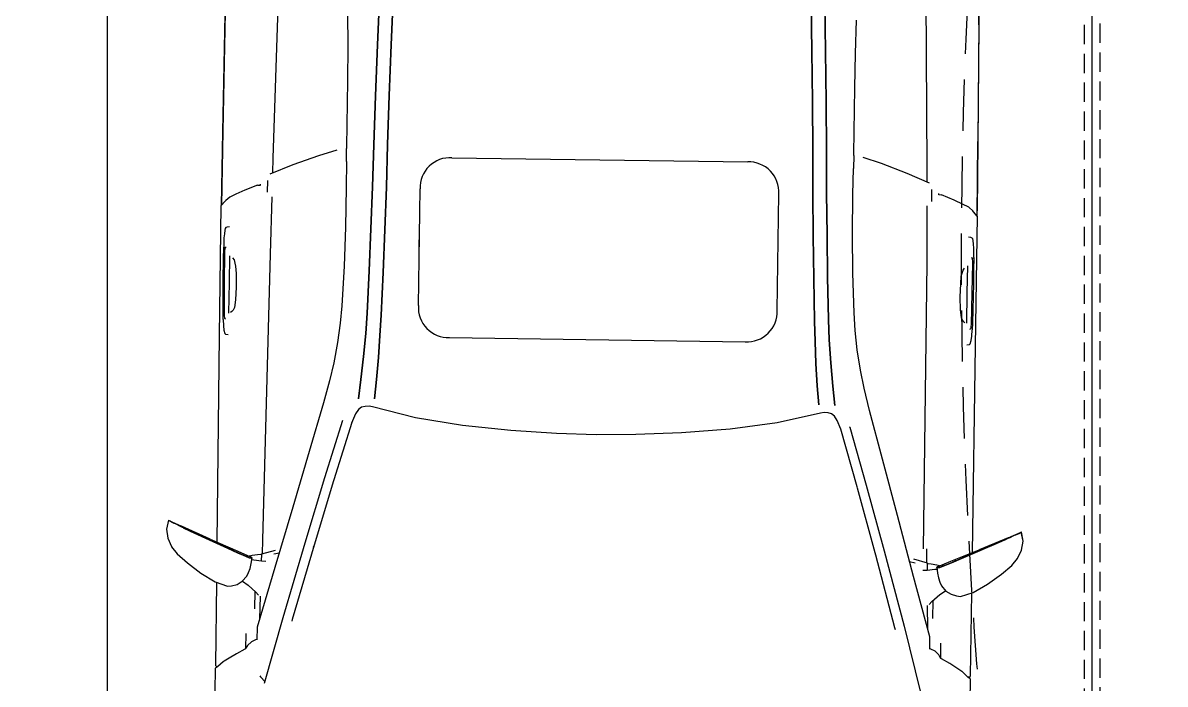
# Model space of a CAD drawing. Header units: inches. Extents: x 7915 to 10666, y -851 to 1175.
# Drawn here: x 8220.7 to 8332.1, y 213.2 to 277.7 of the extents above; entities that cross this region are included whole.
import ezdxf

# ---------------------------------------------------------------- set-up
doc = ezdxf.new("R2010")
doc.units = ezdxf.units.IN
doc.header["$LTSCALE"] = 10
doc.header["$MEASUREMENT"] = 0
for name, pattern in [('Amconstr', [9999, 9999, 0]), ('DASHED', [0.75, 0.5, -0.25]), ('HIDDEN2', [0.1875, 0.125, -0.0625])]:
    doc.linetypes.add(name, pattern=pattern)
for name, color, linetype in [('CAR1', 250, 'Continuous'), ('dim', 1, 'Continuous'), ('PARK LINE', 2, 'Continuous'), ('SHADE I SEC BEAM', 11, 'HIDDEN2'), ('TEFLONE', 41, 'Continuous')]:
    doc.layers.add(name, color=color, linetype=linetype)

# ---------------------------------------------------------------- blocks, each defined once
blk = doc.blocks.new('*U249')
at = {"layer": 'PARK LINE', "linetype": 'Amconstr', "lineweight": 25}
blk.add_line((-17.45, 4.43), (-203.54, 51.71), dxfattribs=at)
blk = doc.blocks.new('*U250')
at = {"layer": 'PARK LINE', "color": 0, "linetype": 'ByBlock', "lineweight": -2}
for p in [(-23.64, -93.04), (-47.27, -186.09)]:
    blk.add_blockref('*U249', p, dxfattribs=at)
blk = doc.blocks.new('*U251')
at = {"layer": 'SHADE I SEC BEAM', "ltscale": 1.5}
blk.add_lwpolyline([(-0.75, 124.75), (0.75, 124.75), (0.75, -124.75), (-0.75, -124.75)], close=True, dxfattribs=at)
blk = doc.blocks.new('*U252')
at = {"layer": 'dim', "color": 0, "linetype": 'ByBlock', "lineweight": -2}
blk.add_blockref('*U251', (192, 252.5), dxfattribs=at)
blk = doc.blocks.new('*U255')
at = {"layer": 'TEFLONE', "linetype": 'DASHED'}
blk.add_lwpolyline([(-89.63, 108, 0.1117), (-89.63, -120), (102.37, -120, -0.1117), (102.37, 108), (102.37, 118.5), (-89.63, 118.5)], format="xyb", close=True, dxfattribs=at)
blk = doc.blocks.new('*U256')
at = {"layer": 'TEFLONE', "color": 0, "linetype": 'ByBlock', "lineweight": -2}
for p in [(0, 0), (192, 0)]:
    blk.add_blockref('*U255', p, dxfattribs=at)
blk = doc.blocks.new('A$C6e495745')
at = {"layer": 'CAR1'}
for p, q in [((72.29, 82.45), (71.42, 81.44)), ((72.96, 83), (72.29, 82.45)), ((72.98, 83.01), (72.96, 83)), ((73.79, 83.39), (72.98, 83.01)), ((74.67, 83.52), (73.79, 83.39)), ((75.54, 83.33), (74.67, 83.52)), ((75.54, 83.34), (74.95, 83.46)), ((74.97, 82.21), (75.13, 82.52)), ((75.53, 83.3), (74.98, 82.06)), ((75.13, 82.52), (75.26, 82.81)), ((75.45, 83.18), (75.26, 82.81)), ((75.26, 82.81), (75.37, 83.04)), ((75.26, 82.81), (75.26, 82.81)), ((75.37, 83.04), (75.45, 83.18)), ((75.45, 83.18), (75.5, 83.25)), ((75.5, 83.25), (75.53, 83.3)), ((75.53, 83.3), (75.54, 83.33)), ((75.54, 83.33), (75.54, 83.34)), ((71.42, 81.44), (70.42, 80.11)), ((73.76, 79.24), (74.98, 82.06)), ((74.18, 80.44), (74.6, 81.41)), ((74.82, 81.89), (74.52, 81.2)), ((74.6, 81.41), (74.69, 81.6)), ((74.69, 81.6), (74.79, 81.81)), ((74.79, 81.81), (74.89, 82.03)), ((74.89, 82.03), (74.97, 82.21)), ((74.97, 82.21), (74.97, 82.21)), ((73.64, 79.22), (74.18, 80.44)), ((74.52, 81.2), (73.7, 79.36)), ((70.42, 80.11), (69.59, 78.71)), ((73.76, 79.24), (72.61, 76.52)), ((73.7, 79.36), (72.9, 77.53)), ((73.11, 78.02), (73.64, 79.22)), ((58.92, 78.54), (61.19, 78.56)), ((61.35, 78.32), (61.19, 78.56)), ((61.41, 78.53), (61.32, 78.44)), ((61.32, 78.43), (61.32, 78.44)), ((61.32, 78.36), (61.32, 78.43)), ((61.32, 78.43), (61.32, 78.43)), ((61.82, 77.81), (61.35, 78.32)), ((61.41, 78.53), (61.47, 78.53)), ((61.47, 78.53), (69.53, 78.55)), ((69.59, 78.71), (69.2, 77.51)), ((72.7, 77.1), (73.11, 78.02)), ((73.47, 78.56), (93.59, 78.6)), ((93.59, 78.6), (106.28, 78.62)), ((93.7, 77.78), (93.74, 78)), ((93.83, 78.11), (93.74, 78)), ((94.14, 78.19), (93.83, 78.11)), ((94.56, 78.24), (94.14, 78.19)), ((95.18, 78.27), (94.56, 78.24)), ((95.18, 78.27), (95.86, 78.29)), ((95.28, 78.12), (95.26, 78.04)), ((95.28, 78.12), (95.33, 78.15)), ((95.38, 78.16), (95.33, 78.15)), ((95.52, 78.18), (95.38, 78.16)), ((95.72, 78.19), (95.52, 78.18)), ((98.79, 78.22), (95.72, 78.19)), ((95.86, 78.29), (97.14, 78.31)), ((97.14, 78.31), (98.44, 78.32)), ((98.44, 78.32), (99.69, 78.33)), ((101.69, 78.24), (98.79, 78.22)), ((99.69, 78.33), (100.37, 78.33)), ((100.37, 78.33), (101.02, 78.33)), ((101.02, 78.33), (102.24, 78.32)), ((101.9, 78.24), (101.69, 78.24)), ((102.08, 78.22), (101.9, 78.24)), ((102.17, 78.19), (102.08, 78.22)), ((102.1, 78.21), (102.14, 78.21)), ((102.14, 78.21), (102.22, 78.18)), ((102.22, 78.18), (102.17, 78.19)), ((102.22, 78.18), (102.24, 78.08)), ((103.14, 78.31), (102.24, 78.32)), ((103.55, 78.28), (103.14, 78.31)), ((103.9, 78.25), (103.55, 78.28)), ((104.06, 78.2), (103.9, 78.25)), ((104.14, 78.14), (104.06, 78.2)), ((104.19, 78), (104.14, 78.14)), ((104.21, 77.78), (104.19, 78)), ((106.71, 78.25), (106.28, 78.62)), ((106.3, 78.61), (113.47, 78.57)), ((106.31, 78.6), (106.32, 78.61)), ((113.54, 78.57), (106.32, 78.61)), ((106.32, 78.61), (106.32, 78.61)), ((106.8, 78.18), (106.71, 78.25)), ((107.11, 77.8), (106.8, 78.18)), ((113.47, 78.57), (124.92, 78.51)), ((125.13, 78.5), (113.54, 78.57)), ((61.84, 77.78), (61.82, 77.81)), ((61.88, 77.72), (61.84, 77.78)), ((62.19, 77.25), (61.88, 77.72)), ((62.63, 76.54), (62.19, 77.25)), ((69.2, 77.51), (69.23, 77.09)), ((69.23, 77.09), (69.39, 76.57)), ((72.9, 77.53), (72.47, 76.57)), ((72.56, 76.77), (72.6, 76.86)), ((72.6, 76.86), (72.64, 76.95)), ((72.64, 76.95), (72.67, 77.03)), ((72.67, 77.03), (72.7, 77.1)), ((95.82, 77.72), (98.8, 77.71)), ((95.97, 77.45), (95.87, 77.56)), ((96.11, 77.31), (95.97, 77.45)), ((96.36, 77.2), (96.11, 77.31)), ((97.12, 77.11), (96.36, 77.2)), ((98.36, 77.06), (97.12, 77.11)), ((99.69, 77.08), (98.36, 77.06)), ((98.8, 77.71), (101.41, 77.72)), ((100.4, 77.14), (99.69, 77.08)), ((100.7, 77.22), (100.4, 77.14)), ((101.01, 77.3), (100.7, 77.22)), ((101.2, 77.44), (101.01, 77.3)), ((107.13, 77.78), (107.11, 77.8)), ((107.16, 77.72), (107.13, 77.78)), ((107.4, 77.21), (107.16, 77.72)), ((107.82, 76.34), (107.4, 77.21)), ((63.09, 75.71), (62.63, 76.54)), ((69.72, 76.04), (69.34, 75.49)), ((69.39, 76.57), (69.7, 76.06)), ((69.7, 76.06), (70.19, 75.63)), ((72.23, 76), (72, 75.43)), ((72.61, 76.52), (72.09, 75.28)), ((72.11, 75.69), (72.23, 76)), ((72.47, 76.57), (72.23, 76)), ((72.23, 76), (72.36, 76.3)), ((72.36, 76.3), (72.49, 76.61)), ((72.36, 76.3), (72.47, 76.57)), ((72.47, 76.57), (72.49, 76.61)), ((72.49, 76.61), (72.51, 76.66)), ((72.51, 76.66), (72.53, 76.72)), ((72.53, 76.72), (72.56, 76.77)), ((108.32, 75.1), (107.82, 76.34)), ((63.12, 75.67), (63.09, 75.71)), ((64.6, 75.65), (63.12, 75.67)), ((63.15, 75.64), (63.12, 75.67)), ((63.46, 75.47), (63.15, 75.64)), ((63.82, 75.09), (63.46, 75.47)), ((64, 74.68), (63.82, 75.09)), ((64.03, 74.52), (64, 74.68)), ((68.75, 74.82), (67.03, 74.82)), ((68.65, 74.71), (68.36, 74.46)), ((69.34, 75.49), (68.65, 74.71)), ((70.19, 75.63), (70.55, 75.45)), ((70.55, 75.45), (70.96, 75.32)), ((70.96, 75.32), (71.44, 75.21)), ((71.44, 75.21), (71.98, 75.14)), ((71.69, 74.21), (71.77, 74.95)), ((71.77, 74.95), (71.79, 75.17)), ((72, 75.43), (71.96, 75.23)), ((71.96, 75.23), (71.97, 75.33)), ((71.96, 75.16), (71.96, 75.23)), ((71.96, 75.23), (71.98, 75.14)), ((71.98, 75.14), (71.96, 75.16)), ((71.97, 75.33), (72, 75.43)), ((71.98, 75.14), (72.04, 75.18)), ((72.01, 75.15), (71.98, 75.14)), ((72, 75.43), (72.11, 75.69)), ((72.04, 75.18), (72.01, 75.15)), ((72.04, 75.18), (72.09, 75.28)), ((72.07, 75.22), (72.04, 75.18)), ((72.09, 75.28), (72.07, 75.22)), ((72.21, 75.14), (72.14, 75.41)), ((72.29, 74.6), (72.21, 75.14)), ((108.32, 75.1), (108.32, 74.83)), ((108.4, 74.85), (108.32, 74.85)), ((108.42, 74.85), (108.4, 74.85)), ((59.79, 73.74), (66.22, 72.02)), ((60.4, 74.16), (59.94, 73.7)), ((60.51, 74.21), (60.4, 74.16)), ((65.23, 74.56), (64.02, 74.57)), ((71.08, 72.89), (65.23, 74.56)), ((68.27, 74.3), (66.02, 74.34)), ((71.67, 73.8), (71.69, 74.21)), ((72.38, 74.23), (71.69, 74.24)), ((72.33, 74.29), (72.29, 74.6)), ((72.33, 74.23), (72.33, 74.29)), ((72.74, 72.91), (72.38, 74.23)), ((73.77, 74.14), (72.4, 74.16)), ((101.62, 73.79), (73.77, 74.14)), ((107.2, 73.71), (101.62, 73.79)), ((108.8, 74.15), (107.64, 74.17)), ((110.35, 71.7), (109.42, 73.92)), ((110.97, 73.65), (109.53, 73.67)), ((134.68, 73.18), (110.97, 73.65)), ((76.98, 71.23), (71.08, 72.89)), ((72.42, 73.03), (72.42, 73.02)), ((72.42, 73.02), (72.53, 72.48)), ((66.22, 72.02), (73.52, 69.99)), ((111.27, 69.22), (110.35, 71.7)), ((66.04, 71.15), (65.89, 71.19)), ((73.32, 69.11), (66.04, 71.15)), ((82.45, 69.7), (76.98, 71.23)), ((73.32, 69.11), (73.1, 69.18)), ((79.6, 67.3), (73.32, 69.11)), ((73.52, 69.99), (79.92, 68.14)), ((87.19, 68.37), (82.45, 69.7)), ((111.83, 67.42), (111.27, 69.22)), ((79.92, 68.14), (85.55, 66.47)), ((89.35, 67.82), (87.19, 68.37)), ((79.72, 67.26), (79.6, 67.3)), ((85.33, 65.61), (79.72, 67.26)), ((91.12, 67.43), (89.35, 67.82)), ((93.1, 67.1), (91.12, 67.43)), ((94.97, 66.87), (93.1, 67.1)), ((96.69, 66.72), (94.97, 66.87)), ((100.54, 66.55), (96.69, 66.72)), ((104.34, 66.48), (100.54, 66.55)), ((108.21, 66.47), (104.34, 66.48)), ((110.76, 66.48), (108.21, 66.47)), ((110.76, 66.48), (112.02, 66.49)), ((110.76, 66.48), (110.76, 66.48)), ((112.19, 66.49), (112.02, 66.49)), ((118.62, 66.49), (112.19, 66.49)), ((121.98, 66.51), (118.62, 66.49)), ((125.2, 66.58), (121.98, 66.51)), ((86.18, 65.24), (85.25, 65.64)), ((86.58, 64.96), (86.18, 65.24)), ((86.83, 64.66), (86.58, 64.96)), ((86.91, 64.33), (86.83, 64.66)), ((89.52, 64.77), (87.63, 64.98)), ((87.63, 64.98), (89.52, 64.77)), ((91.77, 64.54), (89.52, 64.77)), ((89.52, 64.77), (91.77, 64.54)), ((85.87, 59.38), (86.88, 63.6)), ((86.88, 63.6), (86.93, 63.94)), ((86.93, 63.94), (86.91, 64.33)), ((94.02, 64.36), (91.77, 64.54)), ((91.77, 64.54), (94.02, 64.36)), ((96, 64.25), (94.02, 64.36)), ((94.02, 64.36), (96, 64.25)), ((100.14, 64.11), (96, 64.25)), ((96, 64.25), (100.14, 64.11)), ((104.23, 64), (100.14, 64.11)), ((100.14, 64.11), (104.23, 64)), ((108.3, 63.9), (104.23, 64)), ((104.23, 64), (108.3, 63.9)), ((112.41, 63.83), (108.3, 63.9)), ((108.3, 63.9), (112.41, 63.83)), ((117.2, 63.74), (112.41, 63.83)), ((112.41, 63.83), (117.2, 63.74)), ((122.16, 63.61), (117.2, 63.74)), ((117.2, 63.74), (122.16, 63.61)), ((126.69, 63.47), (122.16, 63.61)), ((122.16, 63.61), (126.69, 63.47)), ((87.67, 63.42), (89.53, 63.24)), ((89.53, 63.24), (87.67, 63.42)), ((89.53, 63.24), (91.69, 63.08)), ((91.69, 63.08), (89.53, 63.24)), ((91.69, 63.08), (93.85, 62.97)), ((93.85, 62.97), (91.69, 63.08)), ((93.85, 62.97), (95.81, 62.89)), ((95.81, 62.89), (93.85, 62.97)), ((95.81, 62.89), (99.99, 62.75)), ((99.99, 62.75), (95.81, 62.89)), ((99.99, 62.75), (104.15, 62.64)), ((104.15, 62.64), (99.99, 62.75)), ((104.15, 62.64), (108.3, 62.55)), ((108.3, 62.55), (104.15, 62.64)), ((108.3, 62.55), (112.45, 62.48)), ((112.45, 62.48), (108.3, 62.55)), ((112.45, 62.48), (117.23, 62.39)), ((112.45, 62.48), (112.45, 62.48)), ((117.23, 62.39), (112.45, 62.48)), ((117.23, 62.39), (122.17, 62.26)), ((122.17, 62.26), (117.23, 62.39)), ((122.17, 62.26), (126.69, 62.13)), ((126.69, 62.13), (122.17, 62.26)), ((85.19, 54.81), (85.87, 59.38)), ((96.8, 59.26), (108.18, 59.26)), ((102.49, 59.26), (105.5, 59.26)), ((93.73, 56.19), (93.73, 27.36)), ((111.25, 56.19), (111.25, 27.36)), ((84.76, 50.09), (85.19, 54.81)), ((84.53, 45.62), (84.76, 50.09)), ((84.45, 41.76), (84.53, 45.62)), ((84.53, 37.9), (84.45, 41.76)), ((84.76, 33.43), (84.53, 37.9)), ((85.19, 28.71), (84.76, 33.43)), ((85.87, 24.14), (85.19, 28.71)), ((86.88, 19.92), (85.87, 24.14)), ((96.8, 24.29), (108.18, 24.29)), ((122.17, 21.26), (117.23, 21.13)), ((117.23, 21.13), (122.17, 21.26)), ((126.69, 21.39), (122.17, 21.26)), ((122.17, 21.26), (126.69, 21.39)), ((89.53, 20.28), (87.67, 20.1)), ((87.67, 20.1), (89.53, 20.28)), ((91.69, 20.43), (89.53, 20.28)), ((89.53, 20.28), (91.69, 20.43)), ((93.85, 20.55), (91.69, 20.43)), ((91.69, 20.43), (93.85, 20.55)), ((95.81, 20.63), (93.85, 20.55)), ((93.85, 20.55), (95.81, 20.63)), ((99.99, 20.76), (95.81, 20.63)), ((95.81, 20.63), (99.99, 20.76)), ((104.15, 20.88), (99.99, 20.76)), ((99.99, 20.76), (104.15, 20.88)), ((108.3, 20.97), (104.15, 20.88)), ((104.15, 20.88), (108.3, 20.97)), ((112.45, 21.04), (108.3, 20.97)), ((108.3, 20.97), (112.45, 21.04)), ((117.23, 21.13), (112.45, 21.04)), ((112.45, 21.04), (117.23, 21.13)), ((86.83, 18.86), (86.91, 19.19)), ((86.93, 19.58), (86.88, 19.92)), ((86.91, 19.19), (86.93, 19.58)), ((89.52, 18.75), (91.77, 18.97)), ((91.77, 18.97), (89.52, 18.75)), ((91.77, 18.97), (94.02, 19.16)), ((94.02, 19.16), (91.77, 18.97)), ((94.02, 19.16), (96, 19.27)), ((96, 19.27), (94.02, 19.16)), ((96, 19.27), (100.14, 19.41)), ((100.14, 19.41), (96, 19.27)), ((100.14, 19.41), (104.23, 19.52)), ((104.23, 19.52), (100.14, 19.41)), ((104.23, 19.52), (108.3, 19.62)), ((108.3, 19.62), (104.23, 19.52)), ((108.3, 19.62), (112.41, 19.69)), ((112.41, 19.69), (108.3, 19.62)), ((112.41, 19.69), (117.2, 19.78)), ((117.2, 19.78), (112.41, 19.69)), ((117.2, 19.78), (122.16, 19.91)), ((122.16, 19.91), (117.2, 19.78)), ((122.16, 19.91), (126.69, 20.05)), ((126.69, 20.05), (122.16, 19.91)), ((79.72, 16.25), (85.33, 17.91)), ((85.33, 17.91), (86.18, 18.28)), ((86.18, 18.28), (86.58, 18.56)), ((86.58, 18.56), (86.83, 18.86)), ((87.63, 18.54), (89.52, 18.75)), ((89.52, 18.75), (87.63, 18.54)), ((85.55, 17.05), (79.92, 15.38)), ((85.55, 17.05), (85.57, 17.05)), ((94.97, 16.65), (96.69, 16.79)), ((96.69, 16.79), (100.54, 16.97)), ((100.54, 16.97), (104.34, 17.04)), ((104.34, 17.04), (108.21, 17.05)), ((108.21, 17.05), (110.76, 17.04)), ((110.76, 17.04), (110.76, 17.04)), ((112.02, 17.03), (110.76, 17.04)), ((112.02, 17.03), (112.19, 17.03)), ((112.19, 17.03), (118.62, 17.03)), ((118.62, 17.03), (121.98, 17.01)), ((121.98, 17.01), (125.2, 16.94)), ((73.32, 14.41), (79.6, 16.22)), ((79.6, 16.22), (79.72, 16.25)), ((87.19, 15.15), (89.35, 15.7)), ((89.35, 15.7), (91.12, 16.09)), ((91.12, 16.09), (93.1, 16.42)), ((93.1, 16.42), (94.97, 16.65)), ((111.27, 14.3), (111.83, 16.1)), ((79.92, 15.38), (73.52, 13.53)), ((82.45, 13.82), (87.19, 15.15)), ((66.04, 12.37), (73.1, 14.34)), ((73.52, 13.53), (66.22, 11.49)), ((73.1, 14.34), (73.32, 14.41)), ((76.98, 12.29), (82.45, 13.82)), ((110.35, 11.81), (111.27, 14.3)), ((65.86, 12.32), (66.04, 12.37)), ((71.08, 10.63), (76.98, 12.29)), ((66.22, 11.49), (59.79, 9.78)), ((109.42, 9.6), (110.35, 11.81)), ((65.23, 8.95), (71.08, 10.63)), ((72.38, 9.29), (72.75, 10.63)), ((72.53, 11.04), (72.42, 10.5)), ((72.42, 10.5), (72.42, 10.49)), ((110.97, 9.87), (134.68, 10.34)), ((64, 8.84), (64.03, 9)), ((64.02, 8.95), (65.23, 8.95)), ((66.02, 9.18), (68.27, 9.22)), ((68.36, 9.06), (68.65, 8.81)), ((71.69, 9.31), (71.67, 9.72)), ((71.77, 8.57), (71.69, 9.31)), ((71.69, 9.28), (72.38, 9.29)), ((72.21, 8.38), (72.29, 8.92)), ((72.29, 8.92), (72.33, 9.23)), ((72.33, 9.23), (72.33, 9.29)), ((72.4, 9.36), (73.77, 9.38)), ((73.77, 9.7), (101.62, 9.73)), ((101.62, 9.73), (107.2, 9.81)), ((107.64, 9.35), (108.8, 9.37)), ((109.53, 9.84), (110.97, 9.87)), ((62.63, 6.98), (63.09, 7.8)), ((63.09, 7.8), (63.12, 7.85)), ((63.12, 7.85), (63.15, 7.88)), ((63.12, 7.85), (64.6, 7.87)), ((63.15, 7.88), (63.46, 8.05)), ((63.46, 8.05), (63.82, 8.43)), ((63.82, 8.43), (64, 8.84)), ((67.02, 8.7), (68.75, 8.7)), ((68.65, 8.81), (69.34, 8.03)), ((69.34, 8.03), (69.72, 7.48)), ((70.19, 7.89), (69.7, 7.46)), ((70.55, 8.07), (70.19, 7.89)), ((70.96, 8.2), (70.55, 8.07)), ((71.44, 8.3), (70.96, 8.2)), ((71.98, 8.38), (71.44, 8.3)), ((71.79, 8.35), (71.77, 8.57)), ((71.96, 8.35), (71.98, 8.38)), ((71.98, 8.38), (71.96, 8.29)), ((71.96, 8.29), (71.96, 8.35)), ((71.97, 8.19), (71.96, 8.29)), ((71.96, 8.29), (72, 8.09)), ((72, 8.09), (71.97, 8.19)), ((71.98, 8.38), (72.01, 8.36)), ((72.04, 8.34), (71.98, 8.38)), ((72.11, 7.83), (72, 8.09)), ((72, 8.09), (72.23, 7.52)), ((72.01, 8.36), (72.04, 8.34)), ((72.04, 8.34), (72.07, 8.29)), ((72.09, 8.24), (72.04, 8.34)), ((72.07, 8.29), (72.09, 8.24)), ((72.09, 8.24), (72.61, 7)), ((72.23, 7.52), (72.11, 7.83)), ((72.14, 8.11), (72.21, 8.38)), ((107.82, 7.18), (108.32, 8.42)), ((108.32, 8.69), (108.32, 8.42)), ((108.32, 8.67), (108.4, 8.67)), ((108.4, 8.67), (108.42, 8.67)), ((62.19, 6.27), (62.63, 6.98)), ((69.39, 6.94), (69.23, 6.43)), ((69.7, 7.46), (69.39, 6.94)), ((72.36, 7.21), (72.23, 7.52)), ((72.23, 7.52), (72.47, 6.95)), ((72.49, 6.9), (72.36, 7.21)), ((72.47, 6.95), (72.36, 7.21)), ((72.49, 6.9), (72.47, 6.95)), ((72.47, 6.95), (72.9, 5.99)), ((72.51, 6.85), (72.49, 6.9)), ((72.53, 6.8), (72.51, 6.85)), ((72.56, 6.75), (72.53, 6.8)), ((72.6, 6.66), (72.56, 6.75)), ((72.61, 7), (73.76, 4.28)), ((107.4, 6.3), (107.82, 7.18)), ((61.35, 5.2), (61.82, 5.71)), ((61.82, 5.71), (61.84, 5.74)), ((61.84, 5.74), (61.88, 5.8)), ((61.88, 5.8), (62.19, 6.27)), ((69.23, 6.43), (69.2, 6.01)), ((69.2, 6.01), (69.59, 4.81)), ((72.64, 6.57), (72.6, 6.66)), ((72.67, 6.49), (72.64, 6.57)), ((72.7, 6.42), (72.67, 6.49)), ((73.11, 5.5), (72.7, 6.42)), ((72.9, 5.99), (73.7, 4.16)), ((93.74, 5.52), (93.7, 5.74)), ((98.8, 5.81), (95.82, 5.8)), ((95.87, 5.96), (95.97, 6.07)), ((95.97, 6.07), (96.11, 6.21)), ((96.11, 6.21), (96.36, 6.32)), ((96.36, 6.32), (97.12, 6.4)), ((97.12, 6.4), (98.36, 6.45)), ((98.36, 6.45), (99.69, 6.43)), ((101.41, 5.8), (98.8, 5.81)), ((99.69, 6.43), (100.4, 6.38)), ((100.4, 6.38), (100.7, 6.3)), ((100.7, 6.3), (101.01, 6.22)), ((101.01, 6.22), (101.2, 6.08)), ((104.19, 5.52), (104.21, 5.74)), ((106.8, 5.34), (107.11, 5.72)), ((107.11, 5.72), (107.13, 5.74)), ((107.13, 5.74), (107.16, 5.8)), ((107.16, 5.8), (107.4, 6.3)), ((61.19, 4.96), (58.92, 4.98)), ((61.19, 4.96), (61.35, 5.2)), ((61.32, 5.08), (61.32, 5.16)), ((61.32, 5.08), (61.41, 4.99)), ((61.32, 5.08), (61.32, 5.08)), ((61.32, 5.08), (61.32, 5.08)), ((61.47, 4.99), (61.41, 4.99)), ((69.53, 4.97), (61.47, 4.99)), ((69.59, 4.81), (70.42, 3.41)), ((73.64, 4.3), (73.11, 5.5)), ((93.59, 4.92), (73.47, 4.96)), ((106.28, 4.9), (93.59, 4.92)), ((93.74, 5.52), (93.83, 5.41)), ((93.83, 5.41), (94.14, 5.32)), ((94.14, 5.32), (94.56, 5.28)), ((94.56, 5.28), (95.18, 5.25)), ((95.86, 5.23), (95.18, 5.25)), ((95.26, 5.48), (95.28, 5.4)), ((95.33, 5.37), (95.28, 5.4)), ((95.33, 5.37), (95.38, 5.36)), ((95.38, 5.36), (95.52, 5.34)), ((95.52, 5.34), (95.72, 5.33)), ((95.72, 5.33), (98.79, 5.3)), ((97.14, 5.21), (95.86, 5.23)), ((98.44, 5.2), (97.14, 5.21)), ((99.69, 5.19), (98.44, 5.2)), ((98.79, 5.3), (101.69, 5.28)), ((100.37, 5.19), (99.69, 5.19)), ((101.02, 5.19), (100.37, 5.19)), ((102.24, 5.2), (101.02, 5.19)), ((101.69, 5.28), (101.9, 5.28)), ((101.9, 5.28), (102.08, 5.3)), ((102.08, 5.3), (102.17, 5.33)), ((102.14, 5.31), (102.11, 5.31)), ((102.22, 5.34), (102.14, 5.31)), ((102.17, 5.33), (102.22, 5.34)), ((102.24, 5.44), (102.22, 5.34)), ((102.24, 5.2), (103.14, 5.21)), ((103.14, 5.21), (103.55, 5.23)), ((103.55, 5.23), (103.9, 5.27)), ((103.9, 5.27), (104.06, 5.31)), ((104.06, 5.31), (104.14, 5.38)), ((104.14, 5.38), (104.19, 5.52)), ((106.28, 4.9), (106.71, 5.27)), ((106.32, 4.91), (106.3, 4.91)), ((106.32, 4.91), (106.31, 4.92)), ((106.32, 4.91), (113.54, 4.95)), ((106.32, 4.91), (106.32, 4.91)), ((106.71, 5.27), (106.8, 5.34)), ((113.47, 4.95), (106.81, 4.91)), ((124.92, 5), (113.47, 4.95)), ((125.11, 5.01), (113.54, 4.95)), ((124.92, 5), (134.94, 5.04)), ((133.4, 5.04), (125.11, 5.01)), ((70.42, 3.41), (71.42, 2.07)), ((74.18, 3.08), (73.64, 4.3)), ((73.7, 4.16), (74.52, 2.32)), ((74.98, 1.46), (73.76, 4.28)), ((74.6, 2.11), (74.18, 3.08)), ((74.52, 2.32), (74.83, 1.63)), ((71.42, 2.07), (72.29, 1.07)), ((74.69, 1.92), (74.6, 2.11)), ((74.79, 1.71), (74.69, 1.92)), ((74.89, 1.49), (74.79, 1.71)), ((74.97, 1.31), (74.89, 1.49)), ((75.13, 1), (74.97, 1.31)), ((74.97, 1.31), (74.97, 1.3)), ((74.98, 1.46), (75.53, 0.21)), ((72.29, 1.07), (72.96, 0.52)), ((72.96, 0.52), (72.98, 0.51)), ((72.98, 0.51), (73.79, 0.13)), ((73.79, 0.13), (74.67, 0)), ((74.67, 0), (75.54, 0.19)), ((74.86, 0.04), (75.54, 0.18)), ((75.26, 0.71), (75.13, 1)), ((75.37, 0.48), (75.26, 0.71)), ((75.26, 0.71), (75.45, 0.34)), ((75.26, 0.71), (75.26, 0.71)), ((75.45, 0.34), (75.37, 0.48)), ((75.5, 0.26), (75.45, 0.34)), ((75.53, 0.21), (75.5, 0.26)), ((75.54, 0.19), (75.53, 0.21)), ((75.54, 0.18), (75.54, 0.19))]:
    blk.add_line(p, q, dxfattribs=at)
for centre, start, end in [((96.66, 56.33), 87.1848, 182.6876), ((108.32, 56.33), 357.3124, 92.8152), ((96.66, 27.22), 177.3124, 272.8152), ((108.32, 27.22), 267.1848, 2.6876)]:
    blk.add_arc(centre, 2.94, start, end, dxfattribs=at)

msp = doc.modelspace()

# ---------------------------------------------------------------- block references
at = {"layer": 'CAR1', "rotation": 89.20356761791079}
msp.add_blockref('A$C6e495745', (8317.19155, 152.50636), dxfattribs=at)
at = {"layer": 'dim'}
msp.add_blockref('*U252', (8132.95978, -9.64533), dxfattribs=at)
at = {"layer": 'PARK LINE', "linetype": 'Amconstr', "lineweight": 25, "xscale": -1, "rotation": 75.74619111740876}
msp.add_blockref('*U250', (8132.95978, 116.60467), dxfattribs=at)
at = {"layer": 'TEFLONE', "xscale": -1, "rotation": 180}
msp.add_blockref('*U256', (8222.59276, 248.60456), dxfattribs=at)

doc.saveas('drawing.dxf')
